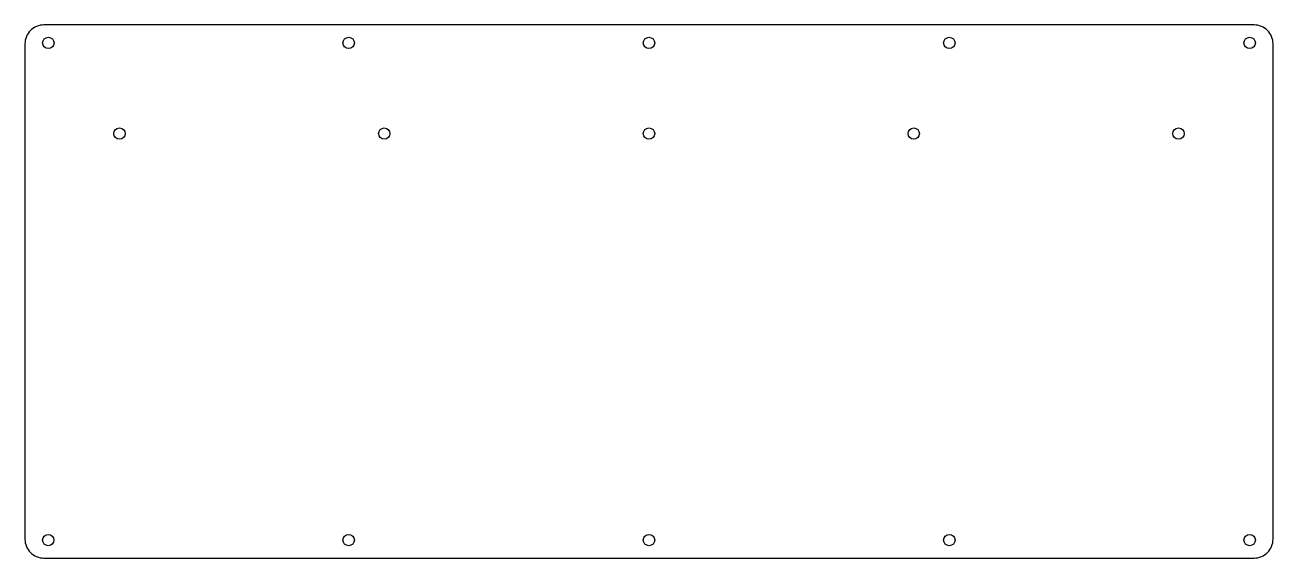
# Model space of a CAD drawing. Header units: millimetres. Extents: x 0 to 330, y -141 to 0.
import ezdxf

# ---------------------------------------------------------------- set-up
doc = ezdxf.new("R2010")
doc.units = ezdxf.units.MM

msp = doc.modelspace()

# ---------------------------------------------------------------- linework, layer by layer
msp.add_lwpolyline([(330, -5, 0.414214), (325, 0), (5, 0, 0.414214), (0, -5), (0, -136, 0.414214), (5, -141), (325, -141, 0.414214), (330, -136)], format="xyb", close=True)
for centre in [(6.18, -4.75), (85.59, -4.75), (165, -4.75), (244.41, -4.75), (323.82, -4.75), (25, -28.75), (95, -28.75), (165, -28.75), (235, -28.75), (305, -28.75), (6.17, -136.25), (85.59, -136.25), (165, -136.25), (244.41, -136.25), (323.82, -136.25)]:
    msp.add_circle(centre, 1.5)

doc.saveas('drawing.dxf')
